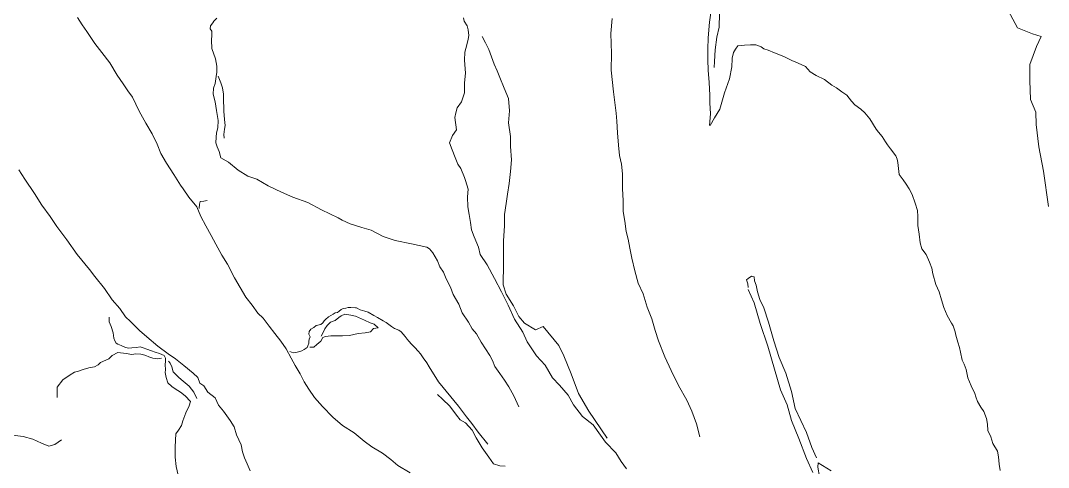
# Model space of a CAD drawing. Extents: x 683321 to 688873, y 7661944 to 7668387.
# Drawn here: x 685194.4 to 685552.1, y 7664528.6 to 7664684 of the extents above; entities that cross this region are included whole.
import ezdxf

# ---------------------------------------------------------------- set-up
doc = ezdxf.new("R2010")
doc.units = 0
doc.header["$MEASUREMENT"] = 0
doc.layers.add('01 CRESTA_Line', color=3, linetype='Continuous', lineweight=20)

msp = doc.modelspace()

# ---------------------------------------------------------------- linework, layer by layer
at = {"layer": '01 CRESTA_Line'}
for points in [[(685434.23, 7664647.49, 4187.1), (685434.49, 7664651.62, 4186.84), (685434.3, 7664655.43, 4186.49), (685434.32, 7664658.04, 4186.14), (685434.03, 7664662.45, 4185.61), (685433.66, 7664666.73, 4185.16), (685433.62, 7664670.4, 4184.87), (685433.62, 7664674.03, 4184.6), (685433.77, 7664678.01, 4184.35), (685434.2, 7664683.47, 4183.82), (685434.91, 7664688.44, 4183.43)], [(685538.06, 7664687.5, 4157.32), (685541.33, 7664681.47, 4157.26), (685546.52, 7664679.44, 4156.66), (685549.55, 7664678.5, 4156.28), (685548, 7664675.04, 4156.21), (685545.7, 7664668.77, 4156.21), (685545.62, 7664663.22, 4155.79), (685545.89, 7664656.57, 4154.7), (685547.78, 7664652.21, 4156.6), (685547.9, 7664647.88, 4155.99), (685548.79, 7664640.13, 4155.98), (685550.41, 7664631.68, 4156.43), (685552.12, 7664619.35, 4156.31)], [(685214.29, 7664685.07, 4215.07), (685215.86, 7664682.56, 4215.15), (685217.47, 7664680.21, 4215.2), (685220.26, 7664676.07, 4215.18), (685222.77, 7664672.96, 4215.11), (685225.45, 7664669.31, 4214.98), (685228.1, 7664665.09, 4215.25), (685230.17, 7664661.99, 4215.15), (685231.79, 7664659.55, 4214.93), (685233.37, 7664657.34, 4214.83), (685235.75, 7664652.48, 4214.97), (685238.04, 7664648.37, 4214.92), (685240.26, 7664644.63, 4214.92), (685241.97, 7664641.05, 4214.77), (685243.29, 7664637.79, 4214.81), (685245.23, 7664634.43, 4214.78), (685247.73, 7664630.54, 4214.6), (685250.04, 7664626.74, 4214.5), (685251.05, 7664625.5, 4214.52), (685252.99, 7664622.65, 4214.4), (685255.81, 7664619.19, 4214.4), (685257.17, 7664615.86, 4214.42), (685258.88, 7664612.67, 4214.58), (685260.79, 7664609.32, 4214.71), (685262.37, 7664606.26, 4214.67), (685264.45, 7664602.49, 4214.56), (685266.49, 7664599.3, 4214.3), (685268.9, 7664594.54, 4213.99), (685270.86, 7664591.24, 4213.87), (685272.83, 7664587.87, 4213.63), (685275.04, 7664584.99, 4213.36), (685277.02, 7664582.24, 4213.47), (685278.91, 7664580.47, 4213.38), (685280.89, 7664577.73, 4213.28), (685282.97, 7664575.14, 4213.02), (685284.96, 7664572.57, 4212.77), (685286.83, 7664569.83, 4212.25), (685288.6, 7664566.59, 4211.24), (685290.01, 7664564.1, 4211.59), (685291.79, 7664561.18, 4211.62), (685293.14, 7664558.4, 4211.08), (685294.77, 7664555.79, 4210.49), (685296.7, 7664552.96, 4210.45), (685299.55, 7664549.83, 4210.1), (685303.13, 7664546.13, 4209.96), (685306.51, 7664543.17, 4209.36), (685310.5, 7664540.63, 4209.03), (685314.06, 7664537.79, 4209.16), (685316.63, 7664535.79, 4208.99), (685320.39, 7664533.51, 4208.96), (685323.27, 7664531.35, 4209), (685325.69, 7664529.3, 4209.13), (685330.06, 7664526.76, 4209.09)], [(685367.77, 7664549.74, 4210.84), (685366.06, 7664553.47, 4211.45), (685364.33, 7664556.59, 4212.48), (685362.85, 7664558.93, 4212.46), (685361.27, 7664561.27, 4212.79), (685359.5, 7664563.7, 4213.29), (685358.71, 7664565.84, 4213.68), (685357.76, 7664567.53, 4214.09), (685356.19, 7664569.9, 4214.84), (685354.71, 7664572.23, 4215.31), (685353.15, 7664575.08, 4215.85), (685351.56, 7664576.81, 4215.8), (685350.34, 7664579.11, 4216.16), (685348.16, 7664582.36, 4216.75), (685346.96, 7664585.4, 4217.37), (685345.01, 7664588.81, 4218.08), (685344.05, 7664591.34, 4218.47), (685342.54, 7664594.17, 4219.06), (685341.61, 7664596.51, 4219.52), (685340.35, 7664598.38, 4220.03), (685339.48, 7664600.43, 4220.05), (685338.73, 7664601.89, 4220.49), (685337.91, 7664603.24, 4220.48), (685336.74, 7664604.63, 4220.58), (685335.85, 7664605.23, 4220.76), (685330.45, 7664606.38, 4220.4), (685324.76, 7664607.57, 4220.59), (685320.57, 7664608.96, 4221.1), (685316.48, 7664611.15, 4221.5), (685313.15, 7664612.05, 4222.08), (685309.1, 7664613.38, 4222.15), (685306.31, 7664614.63, 4221.88), (685304.99, 7664615.4, 4221.94), (685299.16, 7664618.25, 4221.94), (685294.43, 7664620.71, 4222.19), (685289.23, 7664622.58, 4222.17), (685285.2, 7664624.4, 4221.57), (685280.6, 7664626.59, 4221.42), (685276.71, 7664628.82, 4221.57), (685273.52, 7664629.93, 4221.27), (685270.19, 7664632.05, 4221.04), (685266.82, 7664634.74, 4220.84), (685264.18, 7664636.3, 4220.12), (685263.55, 7664638.44, 4219.22), (685262.82, 7664640.13, 4218.62), (685262.36, 7664641.54, 4218.34), (685262.48, 7664643.46, 4218.22), (685262.65, 7664644.99, 4218.03), (685263.11, 7664646.78, 4217.75), (685263.21, 7664649.3, 4217.6), (685262.63, 7664652.7, 4217.33), (685262.19, 7664655.76, 4217.03), (685261.5, 7664658.4, 4216.84), (685261.58, 7664660.51, 4216.7), (685262.13, 7664662.14, 4216.63), (685262.49, 7664664.54, 4217.45), (685262.7, 7664666.06, 4217.63), (685262.7, 7664668.21, 4217.3), (685262.24, 7664670.67, 4217.19), (685260.97, 7664674.28, 4217.19), (685260.91, 7664677.27, 4217.07), (685260.98, 7664678.98, 4216.87), (685261.02, 7664680.38, 4216.67), (685260.46, 7664681.16, 4216.47), (685260.58, 7664682.16, 4216.35), (685261.39, 7664683.24, 4216.4), (685261.64, 7664683.8, 4216.12), (685262.78, 7664684.85, 4216.25)], [(685405.24, 7664528.08, 4210.91), (685403.45, 7664530.71, 4211.22), (685401.54, 7664533.74, 4211.42), (685397.93, 7664537.38, 4211.07), (685396.29, 7664539.8, 4210.96), (685393.69, 7664543.44, 4211.78), (685390.01, 7664546.35, 4212.3), (685386.9, 7664550.36, 4211.86), (685385.02, 7664553.76, 4211.6), (685382.02, 7664557.18, 4212.44), (685379.58, 7664559.74, 4212.66), (685376.96, 7664564.16, 4213.37), (685374.02, 7664567.47, 4214.06), (685370.69, 7664572.32, 4214.64), (685369.21, 7664575.65, 4215.69), (685366.3, 7664580.23, 4215.48), (685364.1, 7664585.03, 4216.36), (685361.82, 7664589.64, 4217.09), (685359.41, 7664594.32, 4217.71), (685356.85, 7664599.11, 4218.63), (685354.42, 7664602.66, 4218.86), (685353.75, 7664605.24, 4219.09), (685352.33, 7664608.86, 4219.41), (685351.32, 7664611.23, 4219.79), (685350.95, 7664613.75, 4220.36), (685350.54, 7664616.62, 4220.48), (685350.08, 7664619.29, 4220.43), (685349.98, 7664622.67, 4220.21), (685350.17, 7664625.37, 4219.78), (685349.25, 7664628.36, 4219.84), (685348.87, 7664629.43, 4219.99), (685347.67, 7664632.54, 4219.91), (685346.62, 7664634.04, 4220.38), (685345.69, 7664636.43, 4220.27), (685344.65, 7664639.05, 4219.82), (685343.65, 7664641.52, 4219.58), (685344.76, 7664644.03, 4219.18), (685346.11, 7664645.98, 4219.04), (685345.58, 7664650.37, 4218.62), (685345.87, 7664651.99, 4218.29), (685346.41, 7664653.66, 4217.98), (685347.91, 7664655.82, 4217.31), (685348.91, 7664658.95, 4217.17), (685348.95, 7664662.34, 4216.99), (685349.29, 7664665.74, 4216.04), (685348.95, 7664670.27, 4215.73), (685349.08, 7664673.07, 4215.48), (685349.75, 7664675.56, 4214.44), (685350.21, 7664677.58, 4213.97), (685350.42, 7664678.82, 4213.85), (685350.25, 7664680.83, 4213.66), (685349.83, 7664682.2, 4213.65), (685348.77, 7664683.88, 4214.05), (685348.52, 7664685.01, 4214.11)], [(685430.83, 7664539.24, 4195.15), (685429.7, 7664543.78, 4194.77), (685428.04, 7664548.22, 4194.53), (685426.28, 7664552, 4194.12), (685423.37, 7664557.06, 4193.58), (685420.8, 7664562.29, 4193.79), (685418.68, 7664567.1, 4193.25), (685416.41, 7664572.66, 4192.42), (685415.28, 7664576.29, 4192.25), (685414.13, 7664580.28, 4191.9), (685412.49, 7664584.39, 4191.77), (685411.04, 7664589.02, 4191.29), (685409.35, 7664592.68, 4191.03), (685408.14, 7664597.02, 4190.99), (685407.14, 7664601.43, 4190.42), (685406.46, 7664604.92, 4190.12), (685405.84, 7664607.95, 4189.93), (685405.12, 7664610.64, 4189.74), (685404.66, 7664614.21, 4189.6), (685404.13, 7664617.58, 4189.54), (685404.14, 7664621.33, 4189.27), (685403.86, 7664625.63, 4188.71), (685403.88, 7664630.7, 4188.47), (685403.6, 7664634.04, 4188.26), (685402.91, 7664637.05, 4188.31), (685402.53, 7664640.75, 4187.77), (685402.17, 7664645, 4187.54), (685401.9, 7664649.09, 4187.25), (685401.69, 7664651.86, 4186.91), (685400.82, 7664659.25, 4186.11), (685399.99, 7664666.73, 4185.58), (685400.04, 7664672.59, 4185.26), (685399.84, 7664679.48, 4185.14), (685400.29, 7664684.76, 4184.49)], [(685435.79, 7664667.68, 4185.05), (685435.93, 7664669.76, 4184.76), (685436.1, 7664673.89, 4184.62), (685436.72, 7664678.24, 4184.36), (685437.5, 7664681.79, 4183.91), (685437.68, 7664686.49, 4183.55)], [(685398.59, 7664538.76, 4211.25), (685392.18, 7664548.14, 4210.94), (685388.55, 7664554.37, 4211.13), (685386.09, 7664561.16, 4210.87), (685383.45, 7664567.46, 4210.56), (685381.77, 7664571.07, 4210.48), (685376.33, 7664577.65, 4210.19), (685373.62, 7664576.48, 4212.31), (685369.81, 7664578.84, 4213.7), (685367.83, 7664581.07, 4215), (685365.98, 7664584.81, 4215.57), (685363.37, 7664588.92, 4215.43), (685362.42, 7664592.14, 4216.46), (685362.43, 7664593.55, 4216.26), (685362.49, 7664598, 4215.3), (685362.49, 7664602.57, 4214.48), (685362.47, 7664607.45, 4213.7), (685362.84, 7664612.59, 4212.91), (685362.82, 7664616.63, 4214.08), (685363.41, 7664620.35, 4213.22), (685363.92, 7664623.71, 4212.45), (685364.45, 7664627.35, 4212.1), (685364.92, 7664631.55, 4211.32), (685365.26, 7664635.6, 4211.23), (685364.87, 7664640.21, 4211.12), (685364.92, 7664643.75, 4210.98), (685364.24, 7664648.52, 4210.88), (685364.57, 7664652.59, 4208.95), (685364.2, 7664656.95, 4208.9), (685362.71, 7664660.57, 4208.92), (685361.21, 7664664.19, 4208.93), (685360.24, 7664666.53, 4208.97), (685359.28, 7664668.88, 4209), (685358.36, 7664671.45, 4208.97), (685357.44, 7664674.02, 4208.94), (685356.25, 7664676.27, 4208.93), (685355.06, 7664678.53, 4208.93)], [(685434.41, 7664647.59, 4187.14), (685435.94, 7664650.22, 4187.16), (685437.74, 7664653.21, 4187.57), (685439.34, 7664658.95, 4188.1), (685441.1, 7664663.78, 4188.2), (685441.99, 7664667.93, 4187.63), (685442, 7664668.7, 4187.95), (685442.03, 7664669.96, 4188), (685442.09, 7664670.97, 4187.92), (685442.5, 7664672.93, 4187.77), (685443.23, 7664674.14, 4187.77), (685444.08, 7664675.29, 4187.64), (685446.3, 7664675.51, 4187.77), (685448.48, 7664675.61, 4187.82), (685450.26, 7664675.59, 4187.95), (685452.13, 7664674.93, 4188.15), (685453.12, 7664674.26, 4188), (685454.62, 7664673.76, 4187.75), (685456.77, 7664672.83, 4187.51), (685459.5, 7664671.82, 4187.51), (685460.32, 7664671.44, 4187.47), (685461.47, 7664670.87, 4187.35), (685463.02, 7664670.03, 4187.46), (685463.96, 7664669.63, 4187.42), (685466.35, 7664668.59, 4187.64), (685467.54, 7664668.05, 4187.36), (685469.24, 7664666.22, 4187.74), (685471.34, 7664664.89, 4187.69), (685474.16, 7664663.48, 4187.77), (685476.79, 7664661.57, 4187.78), (685478.36, 7664660.69, 4187.81), (685480.19, 7664659.21, 4187.61), (685482, 7664658.03, 4187.67), (685483.59, 7664656.01, 4187.44), (685484.73, 7664654.73, 4187.37), (685486.83, 7664653.26, 4187.61), (685488.26, 7664651.97, 4187.46), (685489.98, 7664649.91, 4187.32), (685492.17, 7664646.23, 4187.48), (685492.99, 7664645.25, 4187.66), (685494.22, 7664643.69, 4187.15), (685495.41, 7664641.85, 4187.3), (685496.16, 7664640.76, 4187.24), (685497.21, 7664639.39, 4187.03), (685498.97, 7664636.93, 4187.24), (685499.51, 7664635.82, 4187.15), (685499.76, 7664634.65, 4186.94), (685500.16, 7664630.52, 4187.02), (685501.56, 7664628.64, 4187.22), (685502.6, 7664627.09, 4187.43), (685503.6, 7664625.49, 4187.5), (685504.68, 7664623.52, 4187.43), (685505.74, 7664620.58, 4187.43), (685506.6, 7664617.93, 4187.35), (685506.73, 7664615.87, 4187.16), (685506.7, 7664612.79, 4187.53), (685507.13, 7664609.76, 4187.25), (685507.43, 7664606.76, 4187.56), (685508.11, 7664604.59, 4187.59), (685509.62, 7664602.67, 4187.61), (685510.74, 7664600.02, 4187.48), (685511.49, 7664597.86, 4187.43), (685511.92, 7664595.96, 4187.41), (685512.88, 7664592.2, 4187.38), (685514.12, 7664589.7, 4187.22), (685514.9, 7664586.93, 4187.22), (685515.74, 7664584.29, 4187.23), (685516.88, 7664581.5, 4187.26), (685518.34, 7664578.76, 4187.46), (685518.99, 7664577.81, 4187.29), (685519.68, 7664575.75, 4187.24), (685519.94, 7664574.56, 4187.35), (685520.64, 7664572.23, 4187.25), (685521.13, 7664570.31, 4187.21), (685521.56, 7664568.67, 4187.42), (685522.12, 7664565.97, 4187.69), (685522.85, 7664564.57, 4187.69), (685523.48, 7664562.69, 4187.73), (685524.02, 7664559.81, 4187.73), (685525.25, 7664556.93, 4188.04), (685526.52, 7664554.37, 4187.64), (685526.91, 7664553.18, 4187.61), (685527.44, 7664551.57, 4187.52), (685528.54, 7664549.54, 4187.51), (685529.67, 7664548.01, 4187.66), (685530.6, 7664545.67, 4187.78), (685530.89, 7664543.67, 4187.91), (685531.07, 7664541.49, 4187.67), (685532.1, 7664539.24, 4187.63), (685532.8, 7664536.95, 4187.53), (685534.37, 7664534.28, 4187.62), (685534.72, 7664532.28, 4187.52), (685534.99, 7664529.72, 4187.36), (685535.36, 7664527.51, 4187.48)], [(685265.28, 7664643.13, 4219), (685265.15, 7664644.41, 4218.98), (685265.42, 7664646.3, 4218.8), (685265.6, 7664647.52, 4218.84), (685265.44, 7664649.62, 4218.62), (685265.27, 7664651.16, 4218.52), (685265.15, 7664652.38, 4218.38), (685265.12, 7664654.13, 4218.39), (685265.01, 7664655.65, 4218.32), (685265.02, 7664658.46, 4218.35), (685264.68, 7664660.68, 4218.01), (685264.1, 7664662.41, 4217.74), (685263.23, 7664664.71, 4217.74)], [(685274.32, 7664527.42, 4214.18), (685273.32, 7664529.86, 4213.51), (685272.34, 7664531.89, 4213.68), (685271.65, 7664534.01, 4213.63), (685271.18, 7664536.44, 4213.39), (685269.6, 7664539.98, 4213.11), (685268.77, 7664542.75, 4212.85), (685267.37, 7664544.94, 4212.67), (685265.02, 7664548.16, 4213.02), (685263.33, 7664550.27, 4213.31), (685262.14, 7664552.86, 4213.32), (685259.61, 7664554.75, 4213.82), (685258.24, 7664556.99, 4214), (685256.87, 7664557.94, 4213.96), (685256.09, 7664559.88, 4213.53), (685254.54, 7664561.38, 4213.66), (685251.24, 7664564.01, 4213.96), (685248.36, 7664566.33, 4214.57), (685245.79, 7664568.08, 4215.18), (685242.17, 7664570.79, 4214.23), (685238.35, 7664573.99, 4214.22), (685235.81, 7664576.2, 4214.33), (685232.69, 7664579.38, 4214.71), (685231.01, 7664580.99, 4214.66), (685228.96, 7664583.87, 4214.85), (685226.3, 7664586.92, 4215.02), (685223.7, 7664590.86, 4214.93), (685220.29, 7664594.97, 4215.01), (685218.48, 7664597.5, 4215.02), (685214.15, 7664602.64, 4215.03), (685210.5, 7664607.8, 4215.22), (685207.02, 7664612.42, 4215.11), (685204.75, 7664615.86, 4215.11), (685201.84, 7664619.85, 4215.27), (685199.32, 7664623.91, 4215.47), (685195.9, 7664628.88, 4215.51), (685193.88, 7664632.1, 4215.77)], [(685256.55, 7664618.61, 4213.9), (685256.68, 7664620.13, 4213.47), (685256.91, 7664621.15, 4213.3), (685258.24, 7664621.24, 4213.14), (685259.4, 7664621.48, 4212.87)], [(685471.46, 7664531.95, 4195.75), (685469.77, 7664535.58, 4195.63), (685467.94, 7664540.77, 4195.68), (685463.95, 7664549.14, 4194.35), (685462.75, 7664554.98, 4194.43), (685460.76, 7664561.44, 4193.98), (685458.47, 7664566.88, 4193.54), (685456.52, 7664572.63, 4192.96), (685455.44, 7664576.66, 4192.69), (685454.65, 7664579.19, 4192.6), (685453.11, 7664584.15, 4192.36), (685451.71, 7664587.02, 4192.26), (685450.9, 7664589.73, 4191.91), (685450.47, 7664591.96, 4191.92), (685449.87, 7664593.56, 4192.12), (685449.68, 7664594.95, 4192.08), (685448.84, 7664595.11, 4191.43), (685447.68, 7664594.32, 4191.7), (685447.02, 7664593.88, 4191.75), (685447.47, 7664592.49, 4191.91), (685447.58, 7664591.16, 4192.04)], [(685470.17, 7664526.86, 4196.92), (685467.95, 7664531.71, 4196.62), (685465.28, 7664538.64, 4195.86), (685462.74, 7664544.97, 4195.49), (685461.21, 7664550.35, 4195.19), (685458.91, 7664555.61, 4194.69), (685456.75, 7664562.73, 4194.03), (685454.53, 7664570.74, 4193.45), (685451.77, 7664578.71, 4192.66), (685449.68, 7664585.91, 4192.38), (685447.63, 7664590.44, 4192.15)], [(685357.09, 7664536.66, 4211.95), (685353.65, 7664540.88, 4212.58), (685351.46, 7664543.92, 4212.71), (685349.63, 7664546.15, 4213.04), (685346.84, 7664549.87, 4213.42), (685339.82, 7664558.37, 4213.79), (685336.66, 7664563.57, 4213.86), (685335.77, 7664565, 4213.55), (685334.5, 7664566.73, 4213.44), (685333.59, 7664568.06, 4213.51), (685332.79, 7664569.06, 4213.45), (685331.58, 7664570.31, 4213.4), (685330.51, 7664571.46, 4213.32), (685329.6, 7664572.53, 4213.23), (685328.93, 7664573.27, 4213.31), (685328.33, 7664574.12, 4213.3), (685327.59, 7664574.95, 4213.42), (685326.89, 7664575.74, 4213.41), (685326.06, 7664576.32, 4213.43), (685324.56, 7664576.88, 4213.47), (685323.57, 7664577.61, 4213.65), (685322.62, 7664578.28, 4213.57), (685321.61, 7664579, 4213.47), (685320.66, 7664579.6, 4213.59), (685318.68, 7664580.7, 4213.62), (685317.32, 7664581.46, 4213.66), (685315.34, 7664582.56, 4213.66), (685314.22, 7664582.92, 4213.74), (685312.56, 7664583.46, 4213.76), (685311.35, 7664584.08, 4213.68), (685310.97, 7664584.15, 4213.93), (685309.36, 7664584.26, 4213.66), (685308.42, 7664584.23, 4213.71), (685307.66, 7664584, 4213.69), (685306.74, 7664583.89, 4213.72), (685306.01, 7664583.54, 4213.74), (685305.36, 7664582.94, 4213.73), (685304.77, 7664582.53, 4213.72), (685303.95, 7664582.41, 4213.72), (685303.17, 7664581.91, 4213.73), (685302.4, 7664581.46, 4213.76), (685301.61, 7664581.02, 4213.81), (685300.58, 7664580.09, 4213.99), (685300.04, 7664579.54, 4214.14), (685299.59, 7664578.85, 4214.1), (685298.98, 7664578.27, 4214.17), (685297.26, 7664578, 4213.86), (685296.5, 7664577.3, 4214.21), (685295.41, 7664576.68, 4214.31), (685294.92, 7664575.89, 4214.36), (685294.73, 7664575, 4214.15), (685295.21, 7664574.05, 4214.61), (685294.86, 7664573.17, 4214.03), (685294.72, 7664572.45, 4213.77), (685294.75, 7664571.8, 4213.87), (685294.41, 7664570.94, 4213.71), (685294.19, 7664570.36, 4213.63), (685293.17, 7664569.67, 4213.35), (685292.35, 7664569.16, 4213.21), (685291.13, 7664568.86, 4213.05), (685290.25, 7664568.63, 4213.23), (685289.32, 7664568.42, 4213.34), (685288.11, 7664568.94, 4212.79)], [(685249.84, 7664523.33, 4216.28), (685248.59, 7664528.92, 4217.7), (685248.27, 7664532.23, 4218.42), (685248.26, 7664535.76, 4219.02), (685248.43, 7664540.3, 4219.44), (685249.4, 7664541.51, 4219.09), (685250.46, 7664543.22, 4218.91), (685250.88, 7664544.83, 4219.29), (685251.96, 7664547.59, 4219.35), (685253.09, 7664550.07, 4219.39), (685253.52, 7664551.58, 4218.6), (685251.69, 7664553.51, 4217.32), (685250.08, 7664554.74, 4216.91), (685248.2, 7664555.95, 4217.28), (685247.04, 7664556.79, 4217.51), (685245.7, 7664558.06, 4217.38), (685245.09, 7664559.85, 4217.25), (685244.7, 7664561.61, 4217.07), (685244.91, 7664562.61, 4216.64), (685244.75, 7664564.37, 4216.71), (685244.83, 7664565.49, 4216.58), (685244.91, 7664566.66, 4216.59), (685244.37, 7664567.54, 4216.56), (685242.73, 7664568.21, 4216.63), (685241.25, 7664568.75, 4216.61), (685239.96, 7664569.11, 4216.48), (685238.36, 7664569.74, 4216.45), (685237.05, 7664570.26, 4216.68), (685236.01, 7664570.53, 4216.77), (685234.73, 7664570.33, 4216.27), (685233.15, 7664570.18, 4216.01), (685231.98, 7664570.11, 4215.91), (685231.04, 7664570.32, 4215.81), (685230.16, 7664570.7, 4215.83), (685229.44, 7664570.96, 4215.7), (685228.26, 7664571.53, 4215.54), (685227.67, 7664571.86, 4215.26), (685227.21, 7664572.63, 4214.88), (685226.91, 7664573.61, 4214.53), (685226.65, 7664575.41, 4213.98), (685226.01, 7664577.66, 4213.63), (685225.32, 7664579.29, 4213.38), (685225.29, 7664580.88, 4213.12)], [(685299.1, 7664574.3, 4212.91), (685299.63, 7664575.36, 4213.11), (685300.28, 7664576.83, 4213.03), (685301.12, 7664578.02, 4212.91), (685302.26, 7664579.09, 4213.18), (685303.9, 7664579.76, 4213.01), (685305.17, 7664580.72, 4212.88), (685306.06, 7664581.36, 4212.87), (685307.3, 7664581.9, 4212.8), (685309.31, 7664581.57, 4212.74), (685310.98, 7664581.18, 4212.79), (685314.11, 7664579.83, 4213.37), (685316.08, 7664578.95, 4212.99), (685317.52, 7664578.43, 4212.36), (685318.87, 7664577.16, 4211.98), (685317.23, 7664576.92, 4212.06), (685316.23, 7664575.77, 4212.64), (685314.39, 7664575.39, 4212.52), (685311.86, 7664575.23, 4212.89), (685308.89, 7664574.54, 4212.83), (685306.45, 7664574.41, 4212.94), (685305.06, 7664574.38, 4212.79), (685303.59, 7664574.43, 4213.03), (685302.4, 7664574.33, 4212.82), (685300.53, 7664574.11, 4212.48), (685299.62, 7664573.82, 4212.57), (685298.94, 7664572.56, 4212.56), (685297.51, 7664571.4, 4212.81), (685296.44, 7664570.38, 4213.3), (685295.12, 7664570.4, 4213.39)], [(685243.44, 7664566.65, 4215.79), (685242.11, 7664566.37, 4215.86), (685240.46, 7664566.62, 4216.03), (685239.13, 7664567.06, 4216.15), (685237.99, 7664567.51, 4216.47), (685236.9, 7664567.87, 4216.53), (685236.31, 7664568.01, 4216.52), (685234.51, 7664568.07, 4216.71), (685233.13, 7664567.89, 4216.85), (685231.16, 7664568.24, 4216.63), (685228.25, 7664568.59, 4217.82), (685226.36, 7664567.59, 4218.61), (685225.12, 7664566.41, 4218.6), (685222.22, 7664565.05, 4217.97), (685221.39, 7664564.31, 4217.79), (685220.17, 7664563.59, 4217.58), (685218.21, 7664563.25, 4217.44), (685216.28, 7664562.66, 4217.21), (685214.65, 7664562.04, 4217.06), (685213.19, 7664561.79, 4216.89), (685211.74, 7664560.76, 4216.17), (685209.1, 7664559.02, 4216.18), (685207.18, 7664556.58, 4217.07), (685207.23, 7664552.93, 4215.55)], [(685245.96, 7664565.52, 4215.56), (685246.54, 7664564.86, 4215.63), (685247.03, 7664563.57, 4215.83), (685247.57, 7664561.84, 4216.07), (685249.54, 7664559.91, 4216.28), (685251.01, 7664558.59, 4216.5), (685253.12, 7664556.85, 4216.08), (685254.78, 7664554.8, 4215.81), (685255.82, 7664552.55, 4215.98)], [(685339.56, 7664553.97, 4213.22), (685341.31, 7664552.35, 4212.99), (685343.78, 7664549.95, 4212.84), (685346.11, 7664546.73, 4213.06), (685347.39, 7664545.2, 4212.64), (685349.32, 7664544.14, 4212.19), (685351.54, 7664541.52, 4212.28), (685352.96, 7664538.9, 4212.08), (685355.03, 7664535.37, 4211.86), (685357.43, 7664532.21, 4211.54), (685359.04, 7664529.84, 4211.16), (685361.2, 7664529.12, 4210.7), (685363.11, 7664529, 4210.36)], [(685191.64, 7664539.81, 4217.72), (685195.4, 7664539.38, 4217.07), (685198.76, 7664538.45, 4217.05), (685201.74, 7664537.03, 4217.03), (685204.31, 7664536.02, 4216.92), (685206.36, 7664536.54, 4216.41), (685208.72, 7664538.19, 4216.42)], [(685398.59, 7664538.76, 4211.25), (685398.37, 7664539.04, 4210.99)], [(685476.55, 7664527.38, 4196.74), (685472.04, 7664530.25, 4196.27), (685471.92, 7664528.68, 4196.43), (685472.47, 7664525.49, 4197.03)]]:
    msp.add_polyline3d(points, dxfattribs=at)

doc.saveas('drawing.dxf')
